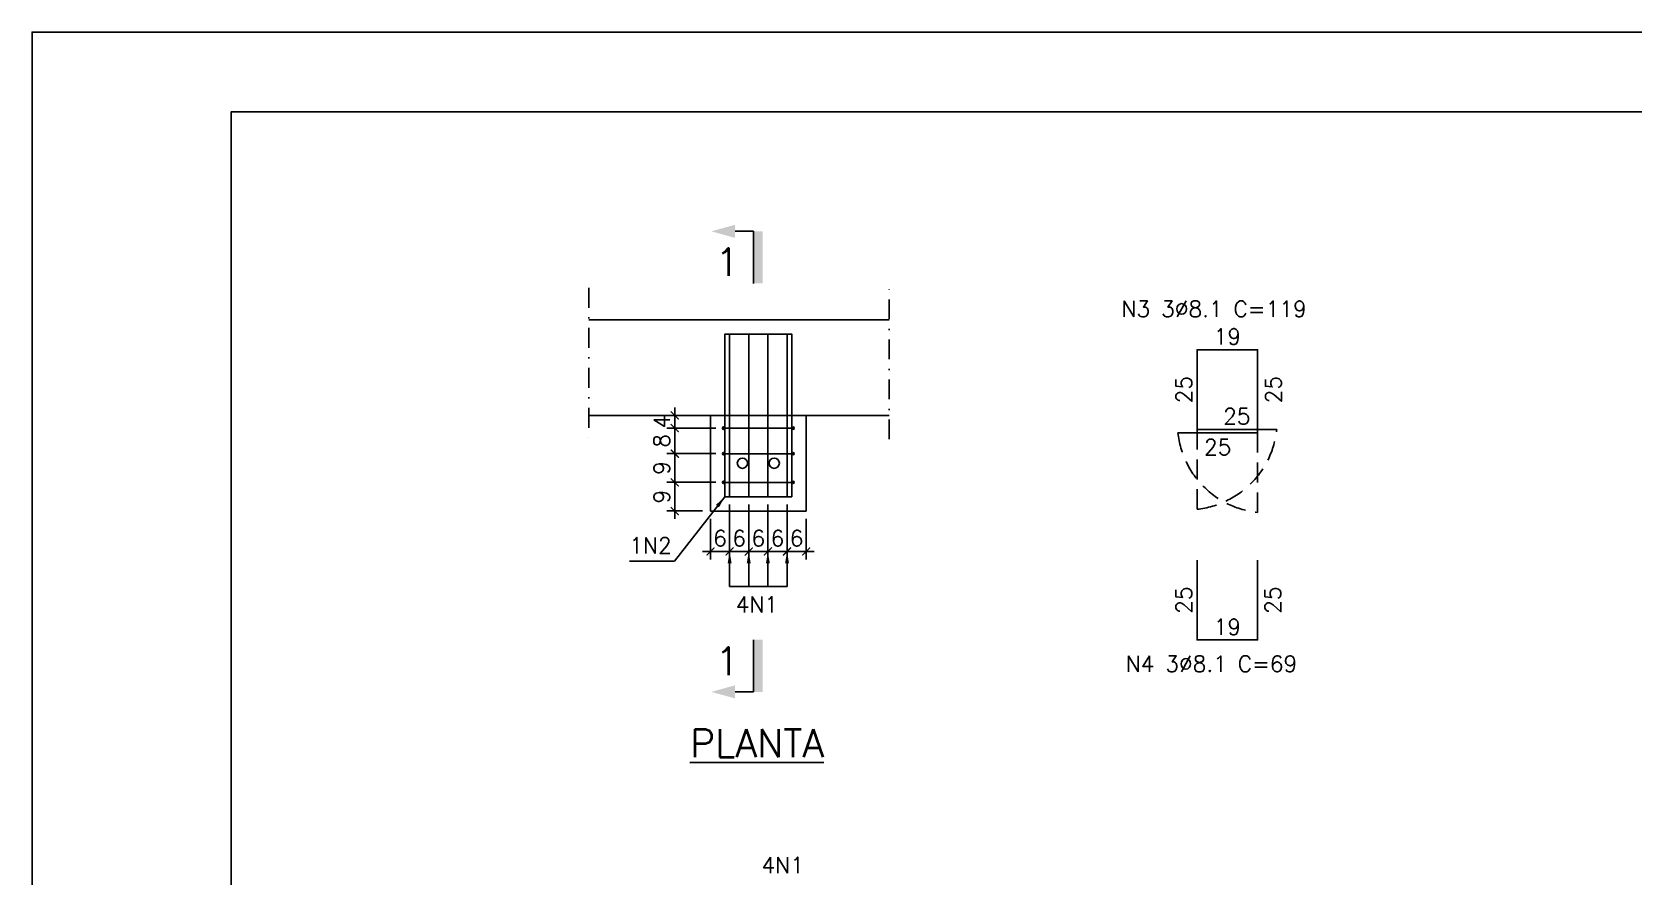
# Model space of a CAD drawing. Header units: centimetres. Extents: x 0 to 6700, y 10 to 1495.
# Drawn here: x 4600 to 5605, y 965 to 1495 of the extents above; entities that cross this region are included whole.
import ezdxf

# ---------------------------------------------------------------- set-up
doc = ezdxf.new("R2010")
doc.units = ezdxf.units.CM
doc.header["$LTSCALE"] = 50
doc.header["$MEASUREMENT"] = 0
doc.header["$PDMODE"] = 67
doc.linetypes.add('DASHDOT', pattern=[1, 0.5, -0.25, 0, -0.25])
doc.linetypes.add('HIDDEN', pattern=[0.375, 0.25, -0.125])
for name, color, linetype in [('COTAS-PRECON', 1, 'Continuous'), ('FORMATO-PRECON', 2, 'Continuous'), ('IND- CORTE-PRECON', 4, 'Continuous'), ('LINHA CENTRO-PRECON', 1, 'DASHDOT'), ('LINHA-01-PRECON', 1, 'Continuous'), ('LINHA-02-PRECON', 2, 'Continuous'), ('LINHA-04-PRECON', 4, 'Continuous'), ('X1', 2, 'Continuous'), ('填充', 7, 'Continuous')]:
    doc.layers.add(name, color=color, linetype=linetype)
doc.styles.add('PRECON-ROMANS', font='romans.shx')
doc.styles.add('ROMANS', font='ROMANS.SHX', dxfattribs={"oblique": 15, "height": 3})
doc.styles.get("Standard").update_dxf_attribs({"font": 'romans.shx'})
doc.dimstyles.new('ESC50-25', dxfattribs={"dimscale": 50, "dimtxt": 0.2, "dimasz": 0.1, "dimexe": 0.1, "dimexo": 0.1, "dimgap": 0.065, "dimtad": 1, "dimdec": 1, "dimlfac": 0.5, "dimzin": 12, "dimdsep": 46, "dimtxsty": 'Standard', "dimblk": 'ARCHTICK', "dimcen": 0.09, "dimdle": 0.1, "dimclrd": 256, "dimclre": 256, "dimclrt": 2, "dimaunit": 1, "dimazin": 0, "dimtfac": 1, "dimtdec": 1, "dimtix": 1, "dimtmove": 1, "dimatfit": 3, "dimfxl": 1, "dimtolj": 1, "dimtzin": 0, "dimlwd": -1, "dimlwe": -1, "dimarcsym": 0})
doc.dimstyles.new('ESC50-50', dxfattribs={"dimscale": 50, "dimtxt": 0.2, "dimasz": 0.15, "dimexe": 0.15, "dimexo": 0.15, "dimgap": 0.08, "dimtad": 1, "dimdec": 1, "dimzin": 12, "dimdsep": 46, "dimtxsty": 'Standard', "dimblk": 'ARCHTICK', "dimcen": 0.09, "dimdle": 0.15, "dimclrd": 256, "dimclre": 256, "dimclrt": 2, "dimazin": 3, "dimtfac": 1, "dimtdec": 1, "dimtix": 1, "dimtmove": 2, "dimatfit": 2, "dimfxl": 0.15, "dimtolj": 1, "dimtzin": 0, "dimarcsym": 0})

# ---------------------------------------------------------------- blocks, each defined once
blk = doc.blocks.new('A$C12EB5E76')
at = {"layer": 'FORMATO-PRECON'}
blk.add_lwpolyline([(-114.7, 1254.3), (-114.7, 4224.3), (4085.3, 4224.3), (4085.3, 1254.3)], close=True, dxfattribs=at)
at = {"layer": 'FORMATO-PRECON', "color": 6}
blk.add_lwpolyline([(135.3, 1354.3), (135.3, 4124.3), (3985.3, 4124.3), (3985.3, 1354.3)], close=True, dxfattribs=at)
blk = doc.blocks.new('*D117')
at = {"layer": 'Defpoints', "color": 0, "transparency": 16777216}
for p in [(5330.8, 1295.4), (5330.8, 1245.4), (5330.8, 1245.4)]:
    blk.add_point(p, dxfattribs=at)
at = {"layer": 'LINHA-01-PRECON', "color": 2, "transparency": 16777216, "insert": (5322.6, 1270.4), "char_height": 10, "attachment_point": 5, "rotation": 90}
blk.add_mtext('\\A1;25', dxfattribs=at)
blk = doc.blocks.new('_ArchTick')
at = {"color": 0, "linetype": 'ByBlock', "const_width": 0.15}
blk.add_lwpolyline([(-0.5, -0.5), (0.5, 0.5)], dxfattribs=at)
blk = doc.blocks.new('*D118')
at = {"layer": 'Defpoints', "color": 0, "transparency": 16777216}
for p in [(5330.8, 1295.4), (5368.8, 1295.4), (5368.8, 1295.4)]:
    blk.add_point(p, dxfattribs=at)
at = {"layer": 'LINHA-01-PRECON', "color": 2, "transparency": 16777216, "insert": (5349.8, 1303.7), "char_height": 10, "attachment_point": 5}
blk.add_mtext('\\A1;19', dxfattribs=at)
blk = doc.blocks.new('*D119')
at = {"layer": 'Defpoints', "color": 0, "transparency": 16777216}
for p in [(5368.8, 1295.4), (5368.8, 1245.4), (5368.8, 1245.4)]:
    blk.add_point(p, dxfattribs=at)
at = {"layer": 'LINHA-01-PRECON', "color": 2, "transparency": 16777216, "insert": (5378.7, 1270.4), "char_height": 10, "attachment_point": 5, "rotation": 90}
blk.add_mtext('\\A1;25', dxfattribs=at)
blk = doc.blocks.new('*D120')
at = {"layer": 'Defpoints', "color": 0, "transparency": 16777216}
for p in [(5330.8, 1245.4), (5380.8, 1245.4), (5380.8, 1245.4)]:
    blk.add_point(p, dxfattribs=at)
at = {"layer": 'LINHA-01-PRECON', "color": 2, "transparency": 16777216, "insert": (5355.8, 1253.7), "char_height": 10, "attachment_point": 5}
blk.add_mtext('\\A1;25', dxfattribs=at)
blk = doc.blocks.new('*D121')
at = {"layer": 'Defpoints', "color": 0, "transparency": 16777216}
for p in [(5318.8, 1243.4), (5368.8, 1243.4), (5368.8, 1243.4)]:
    blk.add_point(p, dxfattribs=at)
at = {"layer": 'LINHA-01-PRECON', "color": 2, "transparency": 16777216, "insert": (5343.8, 1234.4), "char_height": 10, "attachment_point": 5}
blk.add_mtext('\\A1;25', dxfattribs=at)
blk = doc.blocks.new('*D122')
at = {"layer": 'Defpoints', "color": 0, "transparency": 16777216}
for p in [(5330.8, 1163.4), (5330.8, 1113.4), (5330.8, 1113.4)]:
    blk.add_point(p, dxfattribs=at)
at = {"layer": 'LINHA-01-PRECON', "color": 2, "transparency": 16777216, "insert": (5322.6, 1138.4), "char_height": 10, "attachment_point": 5, "rotation": 90}
blk.add_mtext('\\A1;25', dxfattribs=at)
blk = doc.blocks.new('*D123')
at = {"layer": 'Defpoints', "color": 0, "transparency": 16777216}
for p in [(5330.8, 1113.4), (5368.8, 1113.4), (5368.8, 1113.4)]:
    blk.add_point(p, dxfattribs=at)
at = {"layer": 'LINHA-01-PRECON', "color": 2, "transparency": 16777216, "insert": (5349.8, 1121.6), "char_height": 10, "attachment_point": 5}
blk.add_mtext('\\A1;19', dxfattribs=at)
blk = doc.blocks.new('*D124')
at = {"layer": 'Defpoints', "color": 0, "transparency": 16777216}
for p in [(5368.8, 1163.4), (5368.8, 1163.4), (5368.8, 1113.4)]:
    blk.add_point(p, dxfattribs=at)
at = {"layer": 'LINHA-01-PRECON', "color": 2, "transparency": 16777216, "insert": (5378.4, 1138.4), "char_height": 10, "attachment_point": 5, "rotation": 90}
blk.add_mtext('\\A1;25', dxfattribs=at)
blk = doc.blocks.new('*D133')
at = {"layer": 'COTAS-PRECON', "transparency": 16777216}
for p, q in [((5003.2, 1254.3), (5003.2, 1259.3)), ((5028.9, 1246.3), (4998.2, 1246.3)), ((5003.2, 1254.3), (5003.2, 1246.3)), ((5003.2, 1246.3), (5003.2, 1241.3))]:
    blk.add_line(p, q, dxfattribs=at)
at = {"layer": 'Defpoints', "color": 0, "transparency": 16777216}
for p in [(5003.2, 1254.3), (5003.2, 1246.3), (5033.9, 1246.3)]:
    blk.add_point(p, dxfattribs=at)
at = {"layer": 'COTAS-PRECON', "transparency": 16777216, "xscale": 5, "yscale": 5, "zscale": 5}
for p, rotation in [((5003.2, 1254.3), 270), ((5003.2, 1246.3), 90)]:
    blk.add_blockref('_ArchTick', p, dxfattribs=dict(at, rotation=rotation))
at = {"layer": 'COTAS-PRECON', "color": 2, "transparency": 16777216, "insert": (4995, 1250.3), "char_height": 10, "attachment_point": 5, "rotation": 90}
blk.add_mtext('\\A1;4', dxfattribs=at)
blk = doc.blocks.new('*D134')
at = {"layer": 'COTAS-PRECON', "transparency": 16777216}
for p, q in [((5028.9, 1246.3), (4998.2, 1246.3)), ((5003.2, 1251.3), (5003.2, 1225.3)), ((5028.9, 1230.3), (4998.2, 1230.3))]:
    blk.add_line(p, q, dxfattribs=at)
at = {"layer": 'Defpoints', "color": 0, "transparency": 16777216}
for p in [(5033.9, 1246.3), (5003.2, 1230.3), (5033.9, 1230.3)]:
    blk.add_point(p, dxfattribs=at)
at = {"layer": 'COTAS-PRECON', "transparency": 16777216, "xscale": 5, "yscale": 5, "zscale": 5}
for p, rotation in [((5003.2, 1246.3), 90), ((5003.2, 1230.3), 270)]:
    blk.add_blockref('_ArchTick', p, dxfattribs=dict(at, rotation=rotation))
at = {"layer": 'COTAS-PRECON', "color": 2, "transparency": 16777216, "insert": (4995, 1238.3), "char_height": 10, "attachment_point": 5, "rotation": 90}
blk.add_mtext('\\A1;8', dxfattribs=at)
blk = doc.blocks.new('*D135')
at = {"layer": 'COTAS-PRECON', "transparency": 16777216}
for p, q in [((5028.9, 1230.3), (4998.2, 1230.3)), ((5003.2, 1235.3), (5003.2, 1207.3)), ((5028.9, 1212.3), (4998.2, 1212.3))]:
    blk.add_line(p, q, dxfattribs=at)
at = {"layer": 'Defpoints', "color": 0, "transparency": 16777216}
for p in [(5033.9, 1230.3), (5003.2, 1212.3), (5033.9, 1212.3)]:
    blk.add_point(p, dxfattribs=at)
at = {"layer": 'COTAS-PRECON', "transparency": 16777216, "xscale": 5, "yscale": 5, "zscale": 5}
for p, rotation in [((5003.2, 1230.3), 90), ((5003.2, 1212.3), 270)]:
    blk.add_blockref('_ArchTick', p, dxfattribs=dict(at, rotation=rotation))
at = {"layer": 'COTAS-PRECON', "color": 2, "transparency": 16777216, "insert": (4995, 1221.3), "char_height": 10, "attachment_point": 5, "rotation": 90}
blk.add_mtext('\\A1;9', dxfattribs=at)
blk = doc.blocks.new('*D136')
at = {"layer": 'COTAS-PRECON', "transparency": 16777216}
for p, q in [((5003.2, 1217.3), (5003.2, 1189.3)), ((5028.9, 1212.3), (4998.2, 1212.3)), ((5020.6, 1194.3), (4998.2, 1194.3))]:
    blk.add_line(p, q, dxfattribs=at)
at = {"layer": 'Defpoints', "color": 0, "transparency": 16777216}
for p in [(5033.9, 1212.3), (5003.2, 1194.3), (5025.6, 1194.3)]:
    blk.add_point(p, dxfattribs=at)
at = {"layer": 'COTAS-PRECON', "transparency": 16777216, "xscale": 5, "yscale": 5, "zscale": 5}
for p, rotation in [((5003.2, 1212.3), 90), ((5003.2, 1194.3), 270)]:
    blk.add_blockref('_ArchTick', p, dxfattribs=dict(at, rotation=rotation))
at = {"layer": 'COTAS-PRECON', "color": 2, "transparency": 16777216, "insert": (4995, 1203.3), "char_height": 10, "attachment_point": 5, "rotation": 90}
blk.add_mtext('\\A1;9', dxfattribs=at)
blk = doc.blocks.new('*D137')
at = {"layer": 'COTAS-PRECON', "transparency": 16777216}
for p, q in [((5037.6, 1198.3), (5037.6, 1163.9)), ((5025.6, 1189.3), (5025.6, 1163.9)), ((5025.6, 1168.9), (5020.6, 1168.9)), ((5025.6, 1168.9), (5037.6, 1168.9)), ((5037.6, 1168.9), (5042.6, 1168.9))]:
    blk.add_line(p, q, dxfattribs=at)
at = {"layer": 'Defpoints', "color": 0, "transparency": 16777216}
for p in [(5037.6, 1203.3), (5025.6, 1194.3), (5037.6, 1168.9)]:
    blk.add_point(p, dxfattribs=at)
at = {"layer": 'COTAS-PRECON', "transparency": 16777216, "xscale": 5, "yscale": 5, "zscale": 5}
blk.add_blockref('_ArchTick', (5025.6, 1168.9), dxfattribs=at)
at = {"layer": 'COTAS-PRECON', "transparency": 16777216, "xscale": 5, "yscale": 5, "zscale": 5, "rotation": 180}
blk.add_blockref('_ArchTick', (5037.6, 1168.9), dxfattribs=at)
at = {"layer": 'COTAS-PRECON', "color": 2, "transparency": 16777216, "insert": (5031.6, 1177.2), "char_height": 10, "attachment_point": 5}
blk.add_mtext('\\A1;6', dxfattribs=at)
blk = doc.blocks.new('*D138')
at = {"layer": 'COTAS-PRECON', "transparency": 16777216}
for p, q in [((5037.6, 1198.3), (5037.6, 1163.9)), ((5049.6, 1198.3), (5049.6, 1163.9)), ((5037.6, 1168.9), (5032.6, 1168.9)), ((5037.6, 1168.9), (5049.6, 1168.9)), ((5049.6, 1168.9), (5054.6, 1168.9))]:
    blk.add_line(p, q, dxfattribs=at)
at = {"layer": 'Defpoints', "color": 0, "transparency": 16777216}
for p in [(5037.6, 1203.3), (5049.6, 1203.3), (5049.6, 1168.9)]:
    blk.add_point(p, dxfattribs=at)
at = {"layer": 'COTAS-PRECON', "transparency": 16777216, "xscale": 5, "yscale": 5, "zscale": 5}
blk.add_blockref('_ArchTick', (5037.6, 1168.9), dxfattribs=at)
at = {"layer": 'COTAS-PRECON', "transparency": 16777216, "xscale": 5, "yscale": 5, "zscale": 5, "rotation": 180}
blk.add_blockref('_ArchTick', (5049.6, 1168.9), dxfattribs=at)
at = {"layer": 'COTAS-PRECON', "color": 2, "transparency": 16777216, "insert": (5043.6, 1177.2), "char_height": 10, "attachment_point": 5}
blk.add_mtext('\\A1;6', dxfattribs=at)
blk = doc.blocks.new('*D139')
at = {"layer": 'COTAS-PRECON', "transparency": 16777216}
for p, q in [((5049.6, 1198.3), (5049.6, 1163.9)), ((5061.6, 1198.3), (5061.6, 1163.9)), ((5049.6, 1168.9), (5044.6, 1168.9)), ((5049.6, 1168.9), (5061.6, 1168.9)), ((5061.6, 1168.9), (5066.6, 1168.9))]:
    blk.add_line(p, q, dxfattribs=at)
at = {"layer": 'Defpoints', "color": 0, "transparency": 16777216}
for p in [(5049.6, 1203.3), (5061.6, 1203.3), (5061.6, 1168.9)]:
    blk.add_point(p, dxfattribs=at)
at = {"layer": 'COTAS-PRECON', "transparency": 16777216, "xscale": 5, "yscale": 5, "zscale": 5}
blk.add_blockref('_ArchTick', (5049.6, 1168.9), dxfattribs=at)
at = {"layer": 'COTAS-PRECON', "transparency": 16777216, "xscale": 5, "yscale": 5, "zscale": 5, "rotation": 180}
blk.add_blockref('_ArchTick', (5061.6, 1168.9), dxfattribs=at)
at = {"layer": 'COTAS-PRECON', "color": 2, "transparency": 16777216, "insert": (5055.6, 1177.2), "char_height": 10, "attachment_point": 5}
blk.add_mtext('\\A1;6', dxfattribs=at)
blk = doc.blocks.new('*D140')
at = {"layer": 'COTAS-PRECON', "transparency": 16777216}
for p, q in [((5061.6, 1198.3), (5061.6, 1163.9)), ((5073.6, 1198.3), (5073.6, 1163.9)), ((5061.6, 1168.9), (5056.6, 1168.9)), ((5061.6, 1168.9), (5073.6, 1168.9)), ((5073.6, 1168.9), (5078.6, 1168.9))]:
    blk.add_line(p, q, dxfattribs=at)
at = {"layer": 'Defpoints', "color": 0, "transparency": 16777216}
for p in [(5061.6, 1203.3), (5073.6, 1203.3), (5073.6, 1168.9)]:
    blk.add_point(p, dxfattribs=at)
at = {"layer": 'COTAS-PRECON', "transparency": 16777216, "xscale": 5, "yscale": 5, "zscale": 5}
blk.add_blockref('_ArchTick', (5061.6, 1168.9), dxfattribs=at)
at = {"layer": 'COTAS-PRECON', "transparency": 16777216, "xscale": 5, "yscale": 5, "zscale": 5, "rotation": 180}
blk.add_blockref('_ArchTick', (5073.6, 1168.9), dxfattribs=at)
at = {"layer": 'COTAS-PRECON', "color": 2, "transparency": 16777216, "insert": (5067.6, 1177.2), "char_height": 10, "attachment_point": 5}
blk.add_mtext('\\A1;6', dxfattribs=at)
blk = doc.blocks.new('*D141')
at = {"layer": 'COTAS-PRECON', "transparency": 16777216}
for p, q in [((5073.6, 1198.3), (5073.6, 1163.9)), ((5085.6, 1189.3), (5085.6, 1163.9)), ((5073.6, 1168.9), (5068.6, 1168.9)), ((5073.6, 1168.9), (5085.6, 1168.9)), ((5085.6, 1168.9), (5090.6, 1168.9))]:
    blk.add_line(p, q, dxfattribs=at)
at = {"layer": 'Defpoints', "color": 0, "transparency": 16777216}
for p in [(5073.6, 1203.3), (5085.6, 1194.3), (5085.6, 1168.9)]:
    blk.add_point(p, dxfattribs=at)
at = {"layer": 'COTAS-PRECON', "transparency": 16777216, "xscale": 5, "yscale": 5, "zscale": 5}
blk.add_blockref('_ArchTick', (5073.6, 1168.9), dxfattribs=at)
at = {"layer": 'COTAS-PRECON', "transparency": 16777216, "xscale": 5, "yscale": 5, "zscale": 5, "rotation": 180}
blk.add_blockref('_ArchTick', (5085.6, 1168.9), dxfattribs=at)
at = {"layer": 'COTAS-PRECON', "color": 2, "transparency": 16777216, "insert": (5079.6, 1177.2), "char_height": 10, "attachment_point": 5}
blk.add_mtext('\\A1;6', dxfattribs=at)
blk = doc.blocks.new('IND-CORTE-')
at = {"layer": 'IND- CORTE-PRECON', "color": 1}
for p, q in [((-11.2, 63.5), (-33.6, 63.5)), ((-11.2, 0), (-11.2, 63.5))]:
    blk.add_line(p, q, dxfattribs=at)
for points in [[(-33.6, 71.5), (-62.5, 63.5), (-33.6, 55.4)], [(0, 0), (-11.2, 0), (0, 63.5), (-11.2, 63.5)]]:
    blk.add_solid(points, dxfattribs=at)
at = {"layer": 'IND- CORTE-PRECON', "linetype": 'Continuous', "style": 'ROMANS', "flags": 8}
blk.add_attdef('B', (-57.7, 9.1), '', height=35, dxfattribs=at)

msp = doc.modelspace()

# ---------------------------------------------------------------- hatches: boundary and pattern name
at = {"layer": '填充'}
h = msp.add_hatch(color=1, dxfattribs=at)
h.dxf.hatch_style = 1
h.paths.add_polyline_path([(5034.608, 1246.257, 1), (5033.108, 1246.257, 1)])
h = msp.add_hatch(color=1, dxfattribs=at)
h.dxf.hatch_style = 1
h.paths.add_polyline_path([(5078.108, 1246.257, 1), (5076.608, 1246.257, 1)])
h = msp.add_hatch(color=1, dxfattribs=at)
h.dxf.hatch_style = 1
h.paths.add_polyline_path([(5034.608, 1230.257, 1), (5033.108, 1230.257, 1)])
h = msp.add_hatch(color=1, dxfattribs=at)
h.dxf.hatch_style = 1
h.paths.add_polyline_path([(5078.108, 1230.257, 1), (5076.608, 1230.257, 1)])
h = msp.add_hatch(color=1, dxfattribs=at)
h.dxf.hatch_style = 1
h.paths.add_polyline_path([(5034.608, 1212.257, 1), (5033.108, 1212.257, 1)])
h = msp.add_hatch(color=1, dxfattribs=at)
h.dxf.hatch_style = 1
h.paths.add_polyline_path([(5078.108, 1212.257, 1), (5076.608, 1212.257, 1)])

# ---------------------------------------------------------------- linework, layer by layer
at = {"layer": 'COTAS-PRECON', "linetype": 'HIDDEN'}
for p, q in [((5330.826, 1245.401), (5330.826, 1195.401)), ((5368.826, 1243.401), (5368.826, 1193.401))]:
    msp.add_line(p, q, dxfattribs=at)
at = {"layer": 'COTAS-PRECON'}
for centre in [(5033.858, 1246.257), (5077.358, 1246.257), (5033.858, 1230.257), (5077.358, 1230.257), (5033.858, 1212.257), (5077.358, 1212.257)]:
    msp.add_circle(centre, 0.75, dxfattribs=at)
at = {"layer": 'COTAS-PRECON', "linetype": 'HIDDEN'}
for centre, start, end in [((5374.741, 1249.316), 186.038391, 263.961609), ((5324.911, 1251.316), 276.038391, 353.961609)]:
    msp.add_arc(centre, 56.227, start, end, dxfattribs=at)
at = {"layer": 'LINHA CENTRO-PRECON', "color": 2, "ltscale": 0.5}
for points in [[(4949.333, 1334.257), (4949.333, 1239.257)], [(5137.662, 1239.257), (5137.662, 1334.257)]]:
    msp.add_lwpolyline(points, dxfattribs=at)
at = {"layer": 'LINHA-02-PRECON'}
for p, q in [((5137.662, 1314.257), (4949.333, 1314.257)), ((4949.333, 1254.257), (5137.662, 1254.257)), ((5025.608, 1254.257), (5025.608, 1194.257)), ((5085.608, 1254.257), (5085.608, 1194.257)), ((5025.608, 1194.257), (5085.608, 1194.257))]:
    msp.add_line(p, q, dxfattribs=at)
for centre in [(5045.608, 1224.257), (5065.608, 1224.257)]:
    msp.add_circle(centre, 3.2, dxfattribs=at)
at = {"layer": 'LINHA-04-PRECON'}
for p, q in [((5037.608, 1305.257), (5037.608, 1203.257)), ((5049.608, 1305.257), (5049.608, 1203.257)), ((5061.608, 1305.257), (5061.608, 1203.257)), ((5073.608, 1305.257), (5073.608, 1203.257)), ((5034.608, 1246.257), (5076.608, 1246.257)), ((5034.608, 1230.257), (5076.608, 1230.257)), ((5034.608, 1212.257), (5076.608, 1212.257))]:
    msp.add_line(p, q, dxfattribs=at)
msp.add_lwpolyline([(5034.608, 1203.257), (5076.608, 1203.257), (5076.608, 1305.257), (5034.608, 1305.257)], close=True, dxfattribs=at)
for points in [[(5318.826, 1243.401), (5368.826, 1243.401), (5368.826, 1295.401), (5330.826, 1295.401), (5330.826, 1245.401), (5380.826, 1245.401)], [(5330.826, 1163.395), (5330.826, 1113.395), (5368.826, 1113.395), (5368.826, 1163.395)]]:
    msp.add_lwpolyline(points, dxfattribs=at)

# ---------------------------------------------------------------- block references
at = {"layer": 'COTAS-PRECON', "xscale": 0.5000000000000071, "yscale": 0.5000000000000071, "zscale": 0.5000000000000071}
msp.add_blockref('A$C12EB5E76', (4657.345, -617.411), dxfattribs=at)
at = {"layer": 'IND- CORTE-PRECON', "linetype": 'ByBlock'}
ref = msp.add_blockref('IND-CORTE-', (5058.345, 1337.05), dxfattribs=dict(at, xscale=0.514839491217444, yscale=0.514839491217444, zscale=0.514839491217444))
ref.add_attrib('B', '1', (5028.63, 1341.712), dxfattribs={"color": 5, "linetype": 'Continuous', "height": 17.5, "style": 'ROMANS', "flags": 8})
ref = msp.add_blockref('IND-CORTE-', (5058.345, 1113.515), dxfattribs=dict(at, xscale=-0.514839491217444, yscale=0.514839491217444, zscale=0.514839491217444, rotation=180))
ref.add_attrib('B', '1', (5028.63, 1091.353), dxfattribs={"color": 5, "linetype": 'Continuous', "height": 17.5, "style": 'ROMANS', "flags": 8})

# ---------------------------------------------------------------- texts
at = {"layer": 'LINHA-01-PRECON', "color": 2, "attachment_point": 5}
for s, insert, char_height in [('\\A1;1N2', (4987.995, 1172.733), 10), ('\\A1;4N1', (5054.733, 1135.651), 10), ('\\A1;{\\L\\C4;PLANTA}', (5054.744, 1048.699), 17.5), ('\\A1;4N1', (5070.943, 972.218), 10)]:
    msp.add_mtext(s, dxfattribs=dict(at, insert=insert, char_height=char_height))
at = {"layer": 'X1', "style": 'PRECON-ROMANS'}
for s, p in [('N3 3%%C8.1 C=119', (5283.45, 1316.04)), ('N4 3%%C8.1 C=69', (5286.101, 1093.426))]:
    msp.add_text(s, height=10, dxfattribs=at).set_placement(p)

# ---------------------------------------------------------------- dimensions: what is measured, and where the dimension line sits
at = {"layer": 'COTAS-PRECON'}
for base, p1, p2, picture, middle in [((5003.21, 1246.257), (5003.21, 1254.257), (5033.858, 1246.257), '*D133', (4994.96, 1250.257)), ((5003.21, 1230.257), (5033.858, 1246.257), (5033.858, 1230.257), '*D134', (4994.96, 1238.257)), ((5003.21, 1212.257), (5033.858, 1230.257), (5033.858, 1212.257), '*D135', (4994.96, 1221.257)), ((5003.21, 1194.257), (5033.858, 1212.257), (5025.608, 1194.257), '*D136', (4994.96, 1203.257))]:
    dim = msp.add_linear_dim(base=base, p1=p1, p2=p2, angle=90, dimstyle='ESC50-25', dxfattribs=at)
    dim.commit()
    dim.dimension.update_dxf_attribs({"geometry": picture, "text_midpoint": middle})
for base, p1, p2, picture, middle in [((5037.608, 1168.929), (5025.608, 1194.257), (5037.608, 1203.257), '*D137', (5031.608, 1177.179)), ((5049.608, 1168.929), (5037.608, 1203.257), (5049.608, 1203.257), '*D138', (5043.608, 1177.179)), ((5061.608, 1168.929), (5049.608, 1203.257), (5061.608, 1203.257), '*D139', (5055.608, 1177.179)), ((5073.608, 1168.929), (5061.608, 1203.257), (5073.608, 1203.257), '*D140', (5067.608, 1177.179)), ((5085.608, 1168.929), (5073.608, 1203.257), (5085.608, 1194.257), '*D141', (5079.608, 1177.179))]:
    dim = msp.add_linear_dim(base=base, p1=p1, p2=p2, dimstyle='ESC50-25', dxfattribs=at)
    dim.commit()
    dim.dimension.update_dxf_attribs({"geometry": picture, "text_midpoint": middle})
at = {"layer": 'LINHA-01-PRECON'}
for base, p1, p2, picture, middle in [((5368.826, 1295.401), (5330.826, 1295.401), (5368.826, 1295.401), '*D118', (5349.826, 1303.651)), ((5380.826, 1245.401), (5330.826, 1245.401), (5380.826, 1245.401), '*D120', (5355.826, 1253.651)), ((5368.826, 1113.395), (5330.826, 1113.395), (5368.826, 1113.395), '*D123', (5349.826, 1121.645))]:
    dim = msp.add_linear_dim(base=base, p1=p1, p2=p2, dimstyle='ESC50-25', override={"dimse1": 1, "dimse2": 1, "dimsd1": 1, "dimsd2": 1, "dimtmove": 2}, dxfattribs=at)
    dim.commit()
    dim.dimension.update_dxf_attribs({"geometry": picture, "text_midpoint": middle})
for base, p1, p2, picture, middle in [((5330.826, 1245.401), (5330.826, 1295.401), (5330.826, 1245.401), '*D117', (5322.576, 1270.401)), ((5330.826, 1113.395), (5330.826, 1163.395), (5330.826, 1113.395), '*D122', (5322.576, 1138.395))]:
    dim = msp.add_linear_dim(base=base, p1=p1, p2=p2, angle=90, dimstyle='ESC50-25', override={"dimse1": 1, "dimse2": 1, "dimsd1": 1, "dimsd2": 1, "dimtmove": 2}, dxfattribs=at)
    dim.commit()
    dim.dimension.update_dxf_attribs({"geometry": picture, "text_midpoint": middle})
for base, p1, p2, picture, middle in [((5368.826, 1245.401), (5368.826, 1295.401), (5368.826, 1245.401), '*D119', (5378.733, 1270.401)), ((5368.826, 1163.395), (5368.826, 1113.395), (5368.826, 1163.395), '*D124', (5378.397, 1138.395))]:
    dim = msp.add_linear_dim(base=base, p1=p1, p2=p2, angle=90, dimstyle='ESC50-25', override={"dimse1": 1, "dimse2": 1, "dimsd1": 1, "dimsd2": 1, "dimtmove": 2}, dxfattribs=at)
    dim.commit()
    dim.dimension.update_dxf_attribs({"geometry": picture, "text_midpoint": middle, "dimtype": 160})
dim = msp.add_linear_dim(base=(5368.826, 1243.401), p1=(5318.826, 1243.401), p2=(5368.826, 1243.401), dimstyle='ESC50-25', override={"dimse1": 1, "dimse2": 1, "dimsd1": 1, "dimsd2": 1, "dimtmove": 2}, dxfattribs=at)
dim.commit()
dim.dimension.update_dxf_attribs({"geometry": '*D121', "text_midpoint": (5343.826, 1234.433), "dimtype": 160})

# ---------------------------------------------------------------- leaders
at = {"layer": 'COTAS-PRECON'}
for points in [[(5034.608, 1203.257), (5002.994, 1162.888), (4974.829, 1162.888)], [(5037.608, 1168.929), (5037.608, 1146.962), (5073.608, 1146.962)], [(5049.608, 1168.929), (5049.608, 1146.962)], [(5061.608, 1168.929), (5061.608, 1146.962)], [(5073.608, 1168.929), (5073.608, 1146.962)]]:
    msp.add_leader(points, dimstyle='ESC50-50', override={"dimgap": 0.08, "dimtad": 0}, dxfattribs=at)

doc.saveas('drawing.dxf')
